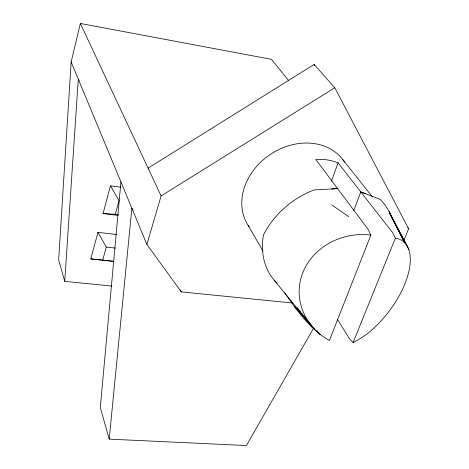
<?xml version="1.0" encoding="UTF-8"?>
<svg xmlns="http://www.w3.org/2000/svg" width="469" height="469" viewBox="0 0 469 469"><rect width="100%" height="100%" fill="white"/><g stroke="black" fill="none" stroke-linecap="round" stroke-linejoin="round"><path stroke-width="0.7" d="M288.47 80.375L271.44 59.34L80.351 23.45L71.159 61.967L58.654 259.832L64.728 281.365L111.974 286.067M64.728 281.365L78.288 79.138L79.109 80.328M120.932 181.89L100.29 407.508L109.201 439.125L246.395 445.55L313.65 328.083M109.201 439.125L131.865 208.236L133.143 210.018M113.944 261.409L90.81 258.906L97.968 232.337L116.547 234.518M118.094 215.394L103.028 213.53L110.491 185.83L120.914 187.225M90.81 258.906L102.688 260.131L106.281 247.057L97.968 232.337M103.028 213.53L115.286 214.286L119.038 200.656L110.491 185.83M292.662 303.027L181.327 291.906L146.885 244.419L161.096 195.936L80.351 23.45M331.331 181.362L338.102 162.895C331.085 159.993 323.34 158.962 315.778 159.466L368.024 229.171L370.885 235.069L329.396 340.476C309.745 329.473 296.93 310.12 284.243 292.134M353.784 210.358L360.808 191.95L380.271 199.354L385.237 205.094L389.176 211.583L408.892 249.666L410 254.386L410.346 259.715L409.935 265.554A66.604 32.889 -51.9 0 1 393.274 305.483C382.827 320.509 369.707 334.409 353.087 342.546L349.505 338.811L337.569 319.618M353.087 342.546L395.373 238.217L392.395 232.354L338.102 162.895M403.961 240.239L408.646 228.808L334.79 87.75L314.154 64.423L148.087 168.148M161.096 195.936L334.79 87.75M102.688 260.131L113.885 261.339M106.281 247.057L115.421 248.083M115.286 214.286L118.135 214.644M395.373 238.217C401.734 238.768 406.945 243.733 408.892 249.666M370.885 235.069C350.566 232.442 329.097 239.536 314.734 254.245A67.026 58.983 3.5 0 0 299.298 295.822C300.5 310.959 308.555 325.023 320.286 334.503L316.856 330.792M360.808 191.95L363.381 192.9A61.949 48.764 -33.5 0 1 365.222 193.797M331.876 205.006L348.69 216.666M331.73 189.124A61.949 48.764 -33.5 0 1 334.579 188.749L337.621 188.602L314.119 189.927C292.586 198.106 274.125 214.216 263.56 234.729C260.248 251.759 264.111 271.094 277.185 283.194M299.685 312.225L294.286 306.386L314.599 329.297L310.056 323.622M300.664 313.286L302.628 315.408M304.586 317.531L306.55 319.653M308.022 321.242L309.986 323.364M274.248 280.31L309.687 323.458M407.743 227.694L408.646 228.808M297.346 307.728L300.523 311.703M301.432 312.841L302.792 314.541M303.701 315.672L304.61 316.81M305.518 317.947L306.878 319.647M307.787 320.784L309.147 322.484M342.634 159.372L372.503 197.015M248.025 225.173L263.009 251.167M389.446 212.944L404.43 242.373L389.446 212.944L407.033 245.633M314.154 64.423L314.834 65.713M180.459 289.901L181.327 291.906M71.159 61.967L146.885 244.419M389.176 211.583L390.22 214.169M249.174 226.867A57.664 47.076 -34.1 0 1 269.886 154.723A57.664 47.076 -34.1 0 1 344.615 162.18"/></g></svg>
